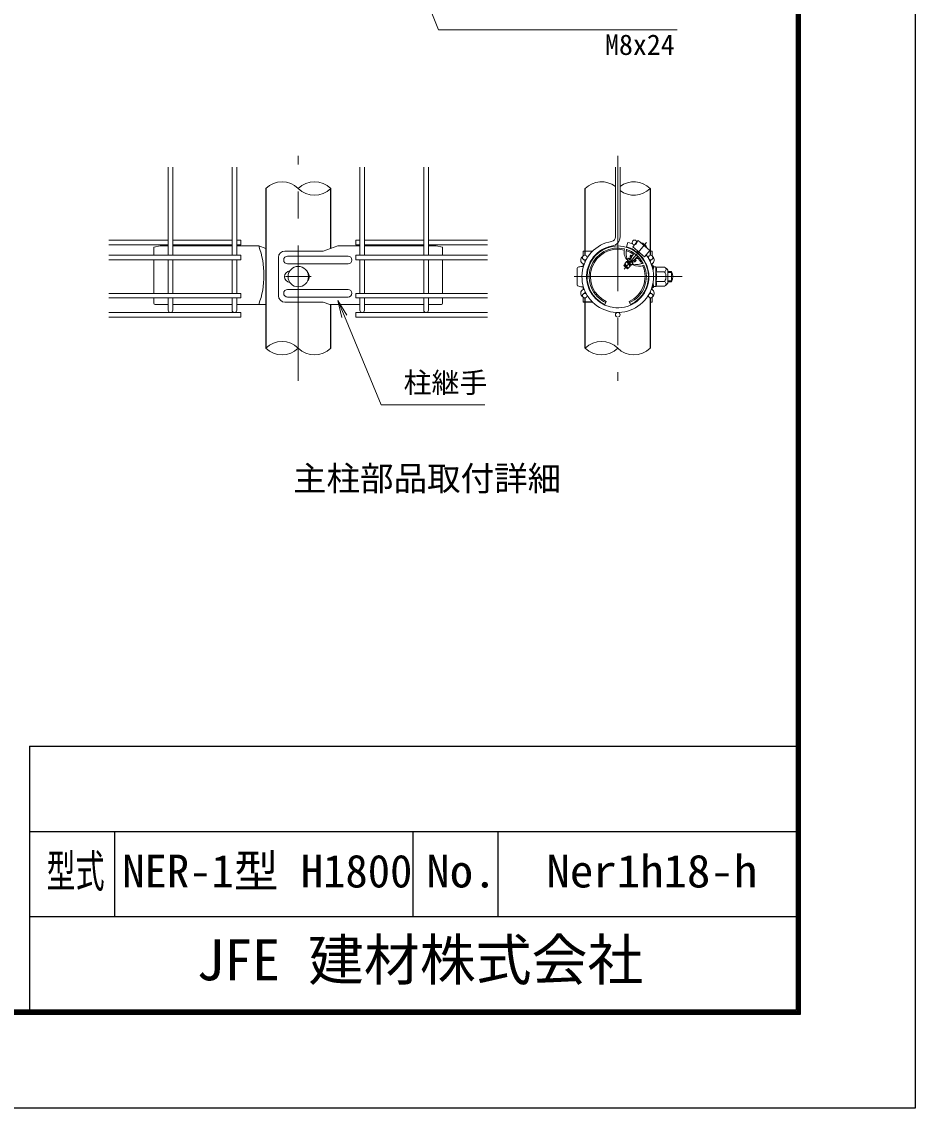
# Model space of a CAD drawing. Units: millimetres, scale not verified. Extents: x -4200 to 4200, y -2970 to 2970.
# Drawn here: x 2102 to 4200, y -2970 to -420 of the extents above; entities that cross this region are included whole.
import ezdxf
from ezdxf.enums import TextEntityAlignment as Align

# ---------------------------------------------------------------- set-up
doc = ezdxf.new("R2010")
doc.units = ezdxf.units.MM
doc.header["$LTSCALE"] = 10
doc.linetypes.add('USER1', pattern=[50.8, 31.75, -6.35, 6.35, -6.35])
for name, color, linetype, lineweight in [('0-0_D-TTL-TXT', 7, 'Continuous', 25), ('0-4_D-STR-DIM', 7, 'Continuous', 13), ('0-7_D-STR1', 1, 'Continuous', 25), ('0-8_D-BMK', 2, 'USER1', 13), ('0-9_D-STR2', 7, 'Continuous', 13), ('0-A_D-STR3', 3, 'Continuous', 13), ('0-D_D-STR-TXT', 7, 'Continuous', 13), ('0-E_D-TTL', 7, 'Continuous', 25)]:
    doc.layers.add(name, color=color, linetype=linetype, lineweight=lineweight)
doc.styles.add('ＭＳ ゴシック', font='')
doc.styles.get('ＭＳ ゴシック').set_extended_font_data('MS Gothic')

msp = doc.modelspace()

# ---------------------------------------------------------------- linework, layer by layer
at = {"layer": '0-4_D-STR-DIM'}
for centre, start, end in [((2713.3, -849.36), 45.18146, 134.81854), ((2789.5, -849.36), 45.18146, 134.81854), ((2789.5, -772.67), 225.18146, 314.81854), ((3463.31, -849.36), 52.7739, 134.81854), ((3539.51, -849.36), 45.18146, 127.2261), ((3539.51, -772.67), 232.7739, 314.81854), ((2713.3, -1224.36), 45.18146, 134.81854), ((3463.31, -1224.36), 45.18146, 134.81854), ((2713.3, -1147.67), 225.18146, 314.81854), ((2789.5, -1147.67), 225.18146, 314.81854), ((3463.31, -1147.67), 225.18146, 314.81854), ((3539.51, -1147.67), 225.18146, 314.81854)]:
    msp.add_arc(centre, 54.05, start, end, dxfattribs=at)
at = {"layer": '0-7_D-STR1'}
for p, q in [((2675.2, -811.01), (2675.2, -1186.01)), ((2827.6, -951.74), (2827.6, -811.01)), ((3425.21, -968.05), (3425.21, -811.01)), ((3577.61, -811.01), (3577.61, -968.05)), ((3425.21, -982.66), (3425.21, -978.57)), ((3577.61, -978.95), (3577.61, -982.66)), ((3425.21, -1057.45), (3425.21, -1053.36)), ((3425.21, -1186.01), (3425.21, -1067.97)), ((3577.61, -1053.36), (3577.61, -1057.45)), ((3577.61, -1053.36), (3577.61, -1057.45)), ((3577.61, -1067.97), (3577.61, -1186.01)), ((2827.6, -1186.01), (2827.6, -1083.47)), ((3442.62, -1078.01), (3421.61, -1078.01))]:
    msp.add_line(p, q, dxfattribs=at)
at = {"layer": '0-8_D-BMK'}
for p, q in [((2751.4, -1262.7), (2751.4, -734.33)), ((3501.41, -734.33), (3501.41, -1262.7)), ((3568.63, -937.9), (3516.21, -1000.37)), ((2721.4, -1018.01), (2781.4, -1018.01)), ((3653.05, -1018.01), (3398.93, -1018.01))]:
    msp.add_line(p, q, dxfattribs=at)
at = {"layer": '0-9_D-STR2'}
for p, q in [((2446, -967.91), (2446, -761.01)), ((2456.8, -967.91), (2456.8, -761.01)), ((2596, -967.91), (2596, -761.01)), ((2606.8, -967.91), (2606.8, -761.01)), ((2896, -967.91), (2896, -761.01)), ((2906.8, -967.91), (2906.8, -761.01)), ((3046, -967.91), (3046, -761.01)), ((3056.8, -967.91), (3056.8, -761.01)), ((3496.01, -761.01), (3496.01, -924.61)), ((3506.81, -761.01), (3506.81, -924.61)), ((2306.8, -932.34), (2446, -932.34)), ((2306.8, -943.14), (2446, -943.14)), ((2456.8, -932.34), (2596, -932.34)), ((2456.8, -943.14), (2596, -943.14)), ((2606.8, -932.34), (2616.4, -932.34)), ((2606.8, -943.14), (2616.4, -943.14)), ((2616.4, -943.14), (2616.4, -932.34)), ((2896, -932.34), (2886.4, -932.34)), ((2886.4, -943.14), (2886.4, -932.34)), ((2896, -943.14), (2886.4, -943.14)), ((3046, -932.34), (2906.8, -932.34)), ((3046, -943.14), (2906.8, -943.14)), ((3196, -932.34), (3056.8, -932.34)), ((3196, -943.14), (3056.8, -943.14)), ((3522.32, -947.87), (3525.41, -937.52)), ((2306.8, -967.91), (2616.4, -967.91)), ((2616.4, -967.91), (2616.4, -978.71)), ((2886.4, -967.91), (2886.4, -978.71)), ((3196, -967.91), (2886.4, -967.91)), ((2306.8, -978.71), (2616.4, -978.71)), ((2446, -1057.31), (2446, -978.71)), ((2456.8, -1057.31), (2456.8, -978.71)), ((2596, -1057.31), (2596, -978.71)), ((2606.8, -1057.31), (2606.8, -978.71)), ((3196, -978.71), (2886.4, -978.71)), ((2896, -1057.31), (2896, -978.71)), ((2906.8, -1057.31), (2906.8, -978.71)), ((3046, -1057.31), (3046, -978.71)), ((3056.8, -1057.31), (3056.8, -978.71)), ((2306.8, -1057.31), (2616.4, -1057.31)), ((2306.8, -1068.11), (2616.4, -1068.11)), ((2446, -1096.61), (2446, -1068.11)), ((2456.8, -1096.61), (2456.8, -1068.11)), ((2596, -1096.61), (2596, -1068.11)), ((2606.8, -1096.61), (2606.8, -1068.11)), ((2616.4, -1057.31), (2616.4, -1068.11)), ((3196, -1057.31), (2886.4, -1057.31)), ((2886.4, -1057.31), (2886.4, -1068.11)), ((3196, -1068.11), (2886.4, -1068.11)), ((2896, -1096.61), (2896, -1068.11)), ((2906.8, -1096.61), (2906.8, -1068.11)), ((3046, -1096.61), (3046, -1068.11)), ((3056.8, -1096.61), (3056.8, -1068.11)), ((2306.8, -1102.01), (2616.4, -1102.01)), ((2306.8, -1112.81), (2616.4, -1112.81)), ((2616.4, -1102.01), (2616.4, -1112.81)), ((3196, -1102.01), (2886.4, -1102.01)), ((2886.4, -1102.01), (2886.4, -1112.81)), ((3196, -1112.81), (2886.4, -1112.81))]:
    msp.add_line(p, q, dxfattribs=at)
for centre in [(3540.76, -937.74), (3423.98, -973.31), (3578.83, -973.31), (3423.98, -1062.71), (3578.83, -1062.71), (3501.41, -1107.41)]:
    msp.add_circle(centre, 5.4, dxfattribs=at)
for centre, radius, start, end in [((3501.41, -1018.01), 84, 99.83934, 37.62637), ((3485.21, -924.61), 10.8, 279.83934, 0), ((3485.21, -924.61), 21.6, 279.83934, 0), ((3501.41, -1018.01), 84, 62.37363, 73.39579), ((3501.41, -1018.01), 73.2, 99.83934, 73.39579), ((2451.4, -1096.61), 5.4, 180, 0), ((2601.4, -1096.61), 5.4, 180, 0), ((2901.4, -1096.61), 5.4, 180, 0), ((3051.4, -1096.61), 5.4, 180, 0)]:
    msp.add_arc(centre, radius, start, end, dxfattribs=at)
at = {"layer": '0-A_D-STR3'}
for p, q in [((3556.24, -938.41), (3556.05, -938.94)), ((2427.4, -946.01), (2412.4, -949.01)), ((2412.4, -949.01), (2412.4, -967.91)), ((2427.4, -946.01), (2446, -946.01)), ((2456.8, -946.01), (2596, -946.01)), ((2606.8, -946.01), (2658.67, -946.01)), ((2658.67, -946.01), (2675.2, -951.74)), ((2809.47, -958.01), (2719.94, -958.01)), ((2844.14, -946.01), (2809.47, -958.01)), ((2896, -946.01), (2844.14, -946.01)), ((3046, -946.01), (2906.8, -946.01)), ((3075.4, -946.01), (3056.8, -946.01)), ((3075.4, -946.01), (3090.4, -949.01)), ((3090.4, -949.01), (3090.4, -967.91)), ((3420.41, -958.01), (3420.41, -969.27)), ((3442.62, -958.01), (3420.41, -958.01)), ((3530.59, -969.59), (3532, -967.45)), ((3536.1, -968.2), (3532, -967.45)), ((3532.12, -967.55), (3535.2, -970.86)), ((3537, -967.12), (3536.1, -968.2)), ((3536.42, -967.81), (3536.77, -968.35)), ((3564.18, -971.21), (3536.6, -948.07)), ((3537, -967.12), (3537.28, -967.56)), ((3537.01, -964.59), (3537.03, -967.09)), ((3541.21, -958.01), (3543.34, -958.01)), ((3543.18, -957.9), (3543.11, -959.32)), ((3555.47, -968.66), (3554.07, -968.91)), ((3576.71, -956.27), (3564.18, -971.21)), ((3570.28, -950.19), (3569.79, -950.47)), ((3577.61, -958.01), (3582.41, -958.01)), ((3582.41, -958.01), (3582.41, -969.27)), ((2412.4, -978.71), (2412.4, -1057.31)), ((2704.94, -973.01), (2704.94, -1063.01)), ((2868.4, -970.01), (2726.17, -970.01)), ((2868.4, -988.01), (2726.17, -988.01)), ((3090.4, -978.71), (3090.4, -1057.31)), ((3420.41, -988.01), (3420.41, -995.76)), ((3420.41, -995.76), (3420.41, -994.01)), ((3515.63, -992.18), (3517.13, -989.91)), ((3515.63, -992.18), (3524.44, -999.57)), ((3517.78, -990.03), (3517.13, -989.91)), ((3517.79, -990.21), (3523.1, -998.45)), ((3518.4, -989.29), (3517.86, -989.93)), ((3518.37, -989.52), (3524.39, -998.93)), ((3518.4, -988), (3519.8, -985.88)), ((3518.4, -988), (3518.4, -989.29)), ((3518.95, -987.83), (3525.52, -998.37)), ((3522.09, -982.42), (3519.8, -985.88)), ((3522.34, -982.8), (3530.3, -993.67)), ((3523.69, -977.45), (3522.66, -977.9)), ((3523.98, -982.84), (3530.79, -993.4)), ((3527.04, -974.94), (3524.49, -978.8)), ((3524.49, -978.8), (3524.51, -982.01)), ((3524.56, -982.15), (3530.58, -991.55)), ((3524.93, -979.11), (3532.96, -990.71)), ((3525.56, -998.41), (3530.79, -993.4)), ((3529.99, -975.47), (3527.04, -974.94)), ((3527.23, -975.17), (3530.64, -979.36)), ((3531.48, -984.51), (3529.18, -982.58)), ((3530.61, -974.74), (3529.99, -975.47)), ((3529.99, -975.47), (3531.43, -977.71)), ((3530.51, -991.64), (3530.02, -992.21)), ((3530.51, -991.64), (3533.05, -991.18)), ((3530.59, -969.59), (3530.61, -974.74)), ((3530.65, -969.5), (3533.77, -973.3)), ((3530.75, -974.77), (3531.96, -976.67)), ((3537.27, -987.14), (3533.05, -991.18)), ((3533.64, -983.05), (3537.08, -987.26)), ((3534.49, -982.45), (3536.11, -984.96)), ((3535.29, -981.88), (3536.76, -984.18)), ((3541.55, -983.31), (3536.78, -984.16)), ((3537.48, -989.02), (3537.22, -990.11)), ((3538.68, -979.3), (3541.66, -982.93)), ((3541.15, -977.26), (3544.19, -980.52)), ((3541.55, -983.31), (3544.56, -980.43)), ((3542.03, -976.5), (3544.56, -980.43)), ((3543.09, -976.64), (3542.54, -977.3)), ((3542.65, -975.95), (3543.03, -976.55)), ((3549.43, -975.41), (3543.03, -976.55)), ((3582.41, -988.01), (3582.41, -995.76)), ((3585.41, -996.44), (3585.41, -992.51)), ((3406.01, -1037.51), (3406.01, -998.51)), ((3525.18, -998.77), (3524.4, -998.91)), ((3525.56, -998.41), (3524.52, -999.57)), ((3525.18, -998.77), (3525.56, -998.41)), ((3583.81, -997.21), (3583.28, -999.21)), ((3585.31, -997.21), (3584.01, -1002.1)), ((3584.51, -1004.51), (3585.67, -995.03)), ((3584.51, -1005.75), (3584.51, -1004.51)), ((3590.91, -994.76), (3585.97, -994.76)), ((3591.1, -1018.01), (3591.1, -994.84)), ((3611.49, -1006.76), (3591.1, -1006.76)), ((3591.1, -1018.01), (3591.1, -1041.19)), ((3611.49, -995.5), (3591.4, -995.5)), ((3619.01, -1033.01), (3619.01, -1003.01)), ((3619.01, -1006.01), (3627.41, -1006.01)), ((3619.01, -1008.04), (3628.38, -1008.04)), ((3627.41, -1030.01), (3627.41, -1006.01)), ((3420.41, -1040.26), (3420.41, -1048.01)), ((3420.41, -1042.01), (3420.41, -1040.26)), ((3582.41, -1040.26), (3582.41, -1048.01)), ((3583.81, -1038.82), (3583.28, -1036.82)), ((3583.91, -1043.51), (3583.91, -1039.59)), ((3583.91, -1043.51), (3585.41, -1043.51)), ((3585.31, -1038.82), (3584.01, -1033.93)), ((3584.51, -1031.51), (3584.51, -1030.28)), ((3584.51, -1031.51), (3585.67, -1041)), ((3585.41, -1043.51), (3585.41, -1039.59)), ((3590.98, -1041.26), (3585.97, -1041.26)), ((3611.49, -1029.27), (3591.1, -1029.27)), ((3591.4, -1040.53), (3591.26, -1041.04)), ((3611.49, -1040.53), (3591.4, -1040.53)), ((3619.01, -1027.98), (3628.38, -1027.98)), ((3619.01, -1030.01), (3627.41, -1030.01)), ((2412.4, -1068.11), (2412.4, -1080.47)), ((2868.4, -1048.01), (2726.17, -1048.01)), ((2868.4, -1066.01), (2726.17, -1066.01)), ((3090.4, -1068.11), (3090.4, -1080.47)), ((3420.41, -1066.76), (3420.41, -1078.01)), ((3582.41, -1066.76), (3582.41, -1078.01)), ((2446, -1083.47), (2415.4, -1083.47)), ((2596, -1083.47), (2456.8, -1083.47)), ((2675.2, -1083.47), (2606.8, -1083.47)), ((2809.47, -1078.01), (2719.94, -1078.01)), ((2825.22, -1083.47), (2809.47, -1078.01)), ((2825.22, -1083.47), (2896, -1083.47)), ((2906.8, -1083.47), (3046, -1083.47)), ((3056.8, -1083.47), (3087.4, -1083.47)), ((3442.62, -1078.01), (3420.41, -1078.01)), ((3461.61, -1078.01), (3459.48, -1078.01)), ((3471.41, -1083.47), (3474.66, -1076.38)), ((3531.41, -1083.47), (3528.16, -1076.38)), ((3577.61, -1078.01), (3582.41, -1078.01))]:
    msp.add_line(p, q, dxfattribs=at)
for points in [[(3576.71, -956.27), (3549.13, -933.13), (3536.6, -948.07)], [(3524.51, -982.01), (3523.89, -982.75), (3522.09, -982.42)], [(3536.76, -984.18), (3536.11, -984.96), (3537.27, -987.14)], [(3583.91, -996.44), (3583.91, -992.51), (3585.41, -992.51)]]:
    msp.add_lwpolyline(points, dxfattribs=at)
msp.add_circle((2751.4, -1018.01), 24, dxfattribs=at)
for centre, radius, start, end in [((3551.54, -958.27), 20.41, 20.1954, 79.8046), ((2472.02, -1014.74), 198.9, 339.78603, 20.21397), ((2719.94, -973.01), 15, 90, 180), ((3501.41, -1018.01), 72, 294.62432, 245.37568), ((3501.41, -1018.01), 67.2, 76.51477, 245.37568), ((3501.41, -1018.01), 64.2, 76.39388, 245.37568), ((3545.36, -959.64), 29.13, 166.14552, 218.81508), ((3580.63, -960.85), 59.31, 173.19065, 196.25963), ((3501.41, -1018.01), 64.2, 54.62674, 71.81465), ((3501.41, -1018.01), 67.2, 27.59553, 72.40447), ((3616.71, -1020.11), 95.24, 143.32909, 156.79151), ((2726.17, -979.01), 9, 90, 270), ((2868.4, -979.01), 9, 270, 90), ((3424.16, -979.01), 9.75, 119.47317, 247.38014), ((3418.87, -979.01), 9.13, 279.7159, 299.45512), ((3418.87, -979.01), 9.13, 9.9641, 11.59585), ((3501.41, -1018.01), 64.2, 294.62432, 23.60612), ((3501.41, -1018.01), 67.2, 294.62432, 23.48523), ((3479.32, -904.82), 95.24, 303.20849, 316.67091), ((3551.26, -964.59), 29.13, 241.18492, 293.85448), ((3543.95, -930.07), 59.31, 263.74037, 286.80935), ((3501.41, -1018.01), 64.2, 28.18535, 45.37326), ((3583.95, -979.01), 9.13, 168.40415, 170.0359), ((3583.95, -979.01), 9.13, 240.54488, 260.2841), ((3575.66, -979.01), 11.25, 306.8699, 43.36468), ((2732.7, -1018.01), 13.5, 94.99037, 265.00963), ((2763.97, -1018.01), 13.5, 314.07965, 45.92035), ((3580.91, -996.44), 3, 345.11181, 0), ((3586.91, -1002.87), 3, 165.11181, 171.06848), ((3582.79, -1005.82), 1.71, 2.43295, 14.61313), ((3582.41, -996.44), 3, 345.11181, 0), ((3585.97, -995.06), 0.3, 90, 173), ((3590.91, -995.06), 0.3, 22.7756, 90), ((3576.46, -1001.13), 15.97, 339.37322, 22.7756), ((3528.84, -1018.01), 63.57, 0, 10.20031), ((3528.84, -1018.01), 63.57, 349.79969, 0), ((3608.44, -1001.13), 6.4, 298.45309, 61.54691), ((3594.22, -1018.01), 20.62, 0, 33.09348), ((3594.22, -1018.01), 20.62, 326.90652, 0), ((3598.68, -1015.78), 24, 32.13463, 57.68315), ((3604.91, -1018.01), 25.5, 331.92751, 28.07249), ((3580.91, -1039.59), 3, 0, 14.88819), ((3586.91, -1033.16), 3, 188.93152, 194.88819), ((3582.79, -1030.21), 1.71, 345.38687, 357.56705), ((3582.41, -1039.59), 3, 0, 14.88819), ((3585.97, -1040.96), 0.3, 187, 270), ((3590.98, -1040.96), 0.3, 270, 345), ((3576.46, -1034.9), 15.97, 337.2244, 20.62678), ((3608.44, -1034.9), 6.4, 298.45309, 61.54691), ((3598.68, -1020.25), 24, 302.31685, 327.86537), ((2719.94, -1063.01), 15, 180, 270), ((2726.17, -1057.01), 9, 90, 270), ((2868.4, -1057.01), 9, 270, 90), ((3424.16, -1057.01), 9.75, 112.61986, 240.52683), ((3418.87, -1057.01), 9.13, 60.54488, 80.2841), ((3418.87, -1057.01), 9.13, 348.40415, 350.0359), ((3583.95, -1057.01), 9.13, 99.7159, 119.45512), ((3575.66, -1057.01), 11.25, 316.63532, 53.1301), ((2415.4, -1080.47), 3, 180, 270), ((3087.4, -1080.47), 3, 270, 0)]:
    msp.add_arc(centre, radius, start, end, dxfattribs=at)
for centre, start_param, end_param in [((3420.41, -998.51), 1.5707963, 3.1415927), ((3420.41, -1037.51), 3.1415927, 4.712389)]:
    msp.add_ellipse(centre, major_axis=(14.4, 0), ratio=0.3125, start_param=start_param, end_param=end_param, dxfattribs=at)
at = {"layer": '0-D_D-STR-TXT'}
msp.add_line((2853.46, -1113.58), (2844.31, -1074.07), dxfattribs=at)
for points in [[(2963.13, -126.66), (2942.1, -91.98), (2956.94, -129.13), (3080.51, -438.48), (3641.08, -438.48)], [(2865.78, -1108.47), (2844.31, -1074.07), (2859.62, -1111.02), (2945.8, -1319.13), (3189.36, -1319.13)]]:
    msp.add_lwpolyline(points, dxfattribs=at)
at = {"layer": '0-E_D-TTL'}
for p, q in [((2120, -2120), (2120, -2740)), ((2120, -2120), (3920, -2120)), ((2120, -2320), (3920, -2320)), ((2320, -2320), (2320, -2520)), ((3020, -2320), (3020, -2520)), ((3220, -2320), (3220, -2520)), ((2120, -2520), (3920, -2520))]:
    msp.add_line(p, q, dxfattribs=at)
at = {"layer": '0-E_D-TTL', "color": 2}
msp.add_lwpolyline([(-4200, 2970), (4200, 2970), (4200, -2970), (-4200, -2970)], close=True, dxfattribs=at)
at = {"layer": '0-E_D-TTL'}
for points in [[(-3930, 2750), (3930, 2750), (3930, -2750), (-3930, -2750)], [(-3927.5, 2747.5), (3927.5, 2747.5), (3927.5, -2747.5), (-3927.5, -2747.5)], [(-3925, 2745), (3925, 2745), (3925, -2745), (-3925, -2745)], [(-3922.5, 2742.5), (3922.5, 2742.5), (3922.5, -2742.5), (-3922.5, -2742.5)], [(-3920, 2740), (3920, 2740), (3920, -2740), (-3920, -2740)]]:
    msp.add_lwpolyline(points, close=True, dxfattribs=at)

# ---------------------------------------------------------------- texts
at = {"layer": '0-0_D-TTL-TXT', "style": 'ＭＳ ゴシック'}
for s, height, p in [('主柱部品取付詳細', 57.7, (2739, -1537.86)), ('NER-1型 H1800', 76.97, (2338.27, -2474.8)), ('JFE 建材株式会社', 96.21, (2512.38, -2698.5))]:
    msp.add_text(s, height=height, dxfattribs=at).set_placement(p, align=Align.BOTTOM_LEFT)
for s, height, width, p in [('型式', 76.97, 0.65, (2160.27, -2474.8)), ('Ner1h18-h', 76.98, 1.05, (3334, -2474.8)), ('No.', 76.98, 1.05, (3052, -2474.8))]:
    msp.add_text(s, height=height, dxfattribs=dict(at, width=width)).set_placement(p, align=Align.BOTTOM_LEFT)
at = {"layer": '0-D_D-STR-TXT', "style": 'ＭＳ ゴシック'}
for s, p in [('M8x24', (3471.62, -512.02)), ('柱継手', (2998.75, -1305.27))]:
    msp.add_text(s, height=48.09, dxfattribs=at).set_placement(p, align=Align.BOTTOM_LEFT)

doc.saveas('drawing.dxf')
